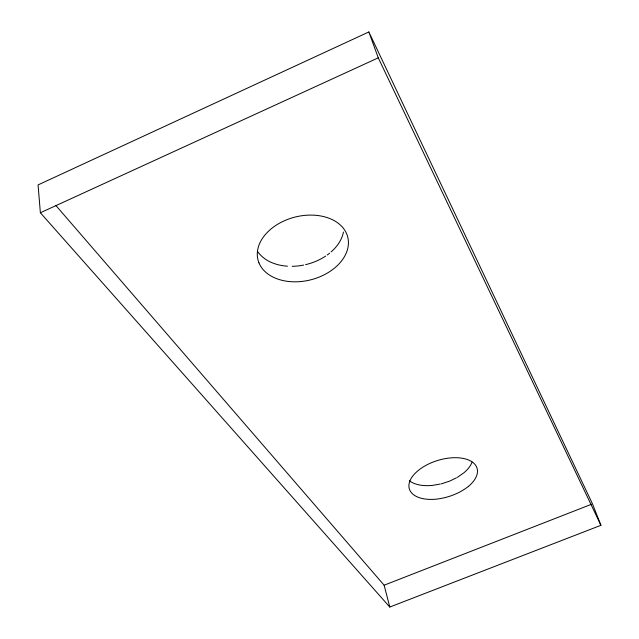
<?xml version="1.0" encoding="UTF-8"?>
<svg xmlns="http://www.w3.org/2000/svg" width="639" height="639" viewBox="0 0 639 639"><rect width="100%" height="100%" fill="white"/><g stroke="black" fill="none" stroke-linecap="round" stroke-linejoin="round"><path stroke-width="0.96" d="M457.356 477.373L464.018 472.708A35.113 19.09 -17.1 0 0 472.077 462.093M456.486 477.796L449.505 481.191L440.966 483.939M368.863 31.95L38.076 184.903L40.377 212.763L389.782 607.05L600.924 525.306L592.489 503.891L368.863 31.95L378.264 57.845L600.924 525.306M40.377 212.763L378.264 57.845M55.705 205.295L384.135 585.204L591.562 504.251M439.999 484.098L432.291 485.416A35.113 19.09 -17.1 0 1 409.311 480.664M384.135 585.204L389.782 607.05M343.439 232.037A45.808 32.469 -14.3 0 1 331.106 251.926M329.604 253.188A45.808 32.469 -14.3 0 1 327.232 254.985M325.666 256.071A45.808 32.469 -14.3 0 1 305.546 264.658M303.661 265.073A45.808 32.469 -14.3 0 1 292.207 266.319M287.502 266.199A45.808 32.469 -14.3 0 1 257.94 251.902M468.443 486.383C459.273 493.62 447.987 497.757 436.445 499.139A35.401 18.922 -17.1 0 1 411.348 478.108A35.401 18.922 -17.1 0 1 461.462 458.123A35.401 18.922 -17.1 0 1 468.443 486.383M258.963 262.877A46.312 32.357 -14.3 0 0 320.706 276.439A46.304 32.349 -14.3 0 0 346.745 234.042A46.304 32.349 -14.3 0 0 296.336 216.757A46.312 32.357 -14.3 0 0 258.963 262.877"/></g></svg>
